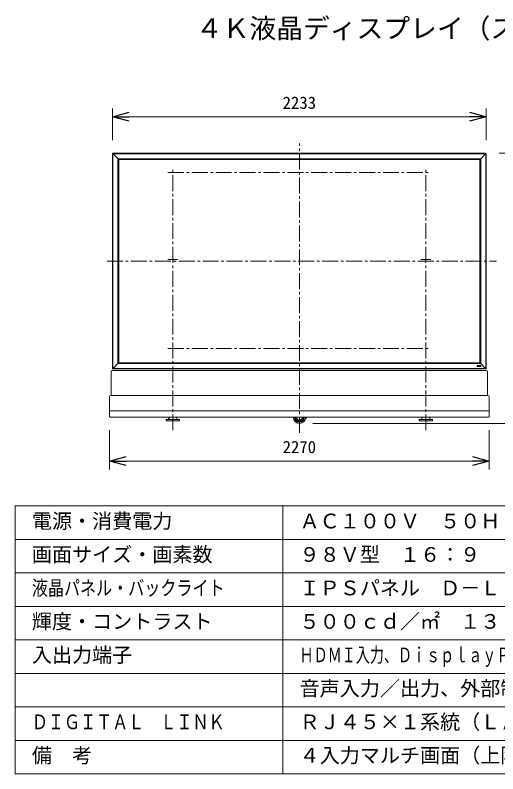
# Model space of a CAD drawing. Units: millimetres, scale not verified. Extents: x -62 to 62, y -56 to 57.
# Drawn here: x -62.5 to 9.6, y -56.5 to 56.8 of the extents above; entities that cross this region are included whole.
import ezdxf
from ezdxf.enums import TextEntityAlignment as Align

# ---------------------------------------------------------------- set-up
doc = ezdxf.new("R2010")
doc.units = ezdxf.units.MM
doc.header["$LTSCALE"] = 0.125
doc.linetypes.add('USER1', pattern=[28.575, 19.05, -3.175, 3.175, -3.175])
doc.layers.add('0-0_0', color=7, linetype='Continuous')
doc.layers.add('0-1_MOJI1', color=7, linetype='Continuous')
for name, color, linetype, lineweight in [('0-2_WAKU', 1, 'Continuous', 18), ('0-4_SUNPO', 3, 'Continuous', 18), ('0-5_GAIKEI', 1, 'Continuous', 18)]:
    doc.layers.add(name, color=color, linetype=linetype, lineweight=lineweight)
doc.styles.add('ＭＳ ゴシック', font='')
doc.styles.get('ＭＳ ゴシック').set_extended_font_data('MS Gothic')

# ---------------------------------------------------------------- blocks, each defined once
blk = doc.blocks.new('_Open30')
at = {"layer": '0-0_0'}
blk.add_line((0, 0), (-1, 0), dxfattribs=at)
blk.add_lwpolyline([(-1, 0.26795), (0, 0), (-1, -0.26795)], dxfattribs=at)
blk = doc.blocks.new('D1')
at = {"layer": '0-4_SUNPO'}
for p, q in [((145.0923, 308.3168), (145.0923, 302.469)), ((201.8423, 308.3168), (201.8423, 302.469)), ((147.5923, 303.719), (199.3423, 303.719))]:
    blk.add_line(p, q, dxfattribs=at)
at = {"layer": '0-4_SUNPO', "xscale": 2.5, "yscale": 2.5, "rotation": 180}
blk.add_blockref('_Open30', (145.0923, 303.719), dxfattribs=at)
at = {"layer": '0-4_SUNPO', "xscale": 2.5, "yscale": 2.5}
blk.add_blockref('_Open30', (201.8423, 303.719), dxfattribs=at)
at = {"layer": '0-4_SUNPO', "color": 7, "style": 'ＭＳ ゴシック'}
blk.add_text('2270', height=1.833, dxfattribs=at).set_placement((170.9673, 304.344), align=Align.BOTTOM_LEFT)
blk = doc.blocks.new('D5')
at = {"layer": '0-4_SUNPO'}
for p, q in [((203.3148, 349.6771), (220.868, 349.6771)), ((219.618, 347.1771), (219.618, 311.8371)), ((175.4673, 309.3371), (220.868, 309.3371))]:
    blk.add_line(p, q, dxfattribs=at)
at = {"layer": '0-4_SUNPO', "xscale": 2.5, "yscale": 2.5}
for p, rotation in [((219.618, 349.6771), 90), ((219.618, 309.3371), 270)]:
    blk.add_blockref('_Open30', p, dxfattribs=dict(at, rotation=rotation))
at = {"layer": '0-4_SUNPO', "color": 7, "style": 'ＭＳ ゴシック'}
blk.add_text('(1616)', height=1.833, rotation=90, dxfattribs=at).set_placement((218.993, 325.7571), align=Align.BOTTOM_LEFT)
blk = doc.blocks.new('D6')
at = {"layer": '0-4_SUNPO'}
for p, q in [((145.5573, 351.6242), (145.5573, 356.3899)), ((201.3773, 351.6242), (201.3773, 356.3899)), ((148.0573, 355.1399), (198.8773, 355.1399))]:
    blk.add_line(p, q, dxfattribs=at)
at = {"layer": '0-4_SUNPO', "xscale": 2.5, "yscale": 2.5, "rotation": 180}
blk.add_blockref('_Open30', (145.5573, 355.1399), dxfattribs=at)
at = {"layer": '0-4_SUNPO', "xscale": 2.5, "yscale": 2.5}
blk.add_blockref('_Open30', (201.3773, 355.1399), dxfattribs=at)
at = {"layer": '0-4_SUNPO', "color": 7, "style": 'ＭＳ ゴシック'}
blk.add_text('2233', height=1.833, dxfattribs=at).set_placement((170.9673, 355.7649), align=Align.BOTTOM_LEFT)

msp = doc.modelspace()

# ---------------------------------------------------------------- linework, layer by layer
at = {"layer": '0-2_WAKU', "color": 4}
for p, q in [((-62.5, -16.5), (62.5, -16.5)), ((-62.5, -56.5), (-62.5, -16.5)), ((-22.5, -56.5), (-22.5, -16.5)), ((-62.5, -56.5), (62.5, -56.5))]:
    msp.add_line(p, q, dxfattribs=at)
at = {"layer": '0-2_WAKU'}
for p, q in [((62.5, -21.5), (-62.5, -21.5)), ((62.5, -26.5), (-62.5, -26.5)), ((62.5, -31.5), (-62.5, -31.5)), ((-62.5, -36.5), (62.5, -36.5)), ((-62.5, -41.5), (62.5, -41.5)), ((-62.5, -46.5), (62.5, -46.5)), ((-62.5, -51.5), (62.5, -51.5))]:
    msp.add_line(p, q, dxfattribs=at)
at = {"layer": '0-5_GAIKEI', "color": 9, "linetype": 'USER1'}
for p, q in [((-20.0327, -5.5539), (-20.0327, 37.6478)), ((-38.9327, -5.1971), (-38.9327, 34.0796)), ((-1.1327, -5.1971), (-1.1327, 34.0796)), ((-39.6827, 33.3296), (-0.3827, 33.3296)), ((-48.7688, 20.0796), (9.4223, 20.0796)), ((-39.6827, 20.3296), (-38.1827, 20.3296)), ((-1.8827, 20.3296), (-0.3827, 20.3296)), ((-39.6827, 7.0046), (-0.3827, 7.0046))]:
    msp.add_line(p, q, dxfattribs=at)
at = {"layer": '0-5_GAIKEI', "color": 7}
for p, q in [((-47.9427, 4.0349), (-47.9427, 36.1242)), ((-47.9354, 36.1419), (-47.9125, 36.1648)), ((-47.8948, 36.1721), (-47.8802, 36.1721)), ((-47.8802, 36.1771), (7.8148, 36.1771)), ((7.8148, 36.1721), (7.8294, 36.1721)), ((7.8471, 36.1648), (7.87, 36.1419)), ((7.8773, 36.1242), (7.8773, 4.0349)), ((-48.1577, -0.0129), (-48.1577, 3.5371)), ((-47.9577, 3.7371), (7.8923, 3.7371)), ((-47.9239, 4.0058), (-47.9354, 4.0173)), ((-47.9125, 3.9944), (-47.9239, 4.0058)), ((-47.8802, 3.9871), (-47.8948, 3.9871)), ((7.8148, 3.9821), (-47.8802, 3.9821)), ((7.8294, 3.9871), (7.8148, 3.9871)), ((7.87, 4.0173), (7.8471, 3.9944)), ((8.0923, -0.0129), (8.0923, 3.5371)), ((-48.4077, -3.1129), (-48.4077, -0.2129)), ((8.1423, -0.0129), (-48.2077, -0.0129)), ((8.3423, -3.1129), (8.3423, -0.2129)), ((-48.4077, -2.2879), (8.3423, -2.2879)), ((8.2173, -3.2379), (-48.2827, -3.2379))]:
    msp.add_line(p, q, dxfattribs=at)
at = {"layer": '0-5_GAIKEI'}
for p, q in [((-47.9354, 36.1242), (-47.9427, 36.1242)), ((-47.9239, 36.1357), (-47.9354, 36.1242)), ((-47.9354, 36.1242), (-47.9354, 4.0349)), ((-47.9, 36.1117), (-47.9239, 36.1357)), ((-47.8948, 36.1648), (-47.9063, 36.1533)), ((-47.9063, 36.1533), (-47.8823, 36.1294)), ((-47.9, 4.0474), (-47.9, 36.1117)), ((-47.8743, 36.1117), (-47.9, 36.1117)), ((-47.8948, 36.1648), (-47.8948, 36.1721)), ((-47.8802, 36.1648), (-47.8948, 36.1648)), ((-47.8823, 36.1294), (-47.8798, 36.1294)), ((-47.8823, 4.0298), (-47.8823, 36.1294)), ((-47.8802, 36.1353), (-47.8802, 36.1771)), ((7.8148, 36.1698), (-47.8802, 36.1698)), ((-47.8802, 36.1344), (7.8148, 36.1344)), ((7.8112, 36.1167), (-47.8766, 36.1167)), ((-47.0577, 35.2921), (-47.8656, 36.0999)), ((-47.1352, 35.3696), (7.0698, 35.3696)), ((-47.1352, 4.7896), (-47.1352, 35.3696)), ((7.0648, 35.3646), (-47.1302, 35.3646)), ((-47.1302, 35.3646), (-47.1302, 4.7946)), ((7.0523, 35.3521), (-47.1177, 35.3521)), ((-47.1177, 35.3521), (-47.1177, 4.8071)), ((-47.0702, 35.3046), (7.0048, 35.3046)), ((-47.0702, 4.8546), (-47.0702, 35.3046)), ((-47.0577, 35.2921), (6.9923, 35.2921)), ((-47.0577, 4.8671), (-47.0577, 35.2921)), ((-47.0177, 35.2596), (-47.0177, 4.8996)), ((6.9523, 35.2596), (-47.0177, 35.2596)), ((6.9523, 4.8996), (6.9523, 35.2596)), ((6.9923, 35.2921), (7.0048, 35.3046)), ((6.9923, 35.2921), (6.9923, 4.8671)), ((7.8002, 36.0999), (7.0048, 35.3046)), ((7.0048, 35.3046), (7.0048, 4.8546)), ((7.0523, 4.8071), (7.0523, 35.3521)), ((7.0648, 4.7946), (7.0648, 35.3646)), ((7.0698, 35.3696), (7.0698, 4.7896)), ((7.8346, 36.1117), (7.8089, 36.1117)), ((7.8145, 36.1294), (7.8169, 36.1294)), ((7.8148, 36.1771), (7.8148, 36.1353)), ((7.8294, 36.1648), (7.8148, 36.1648)), ((7.8169, 36.1294), (7.8409, 36.1533)), ((7.8169, 36.1294), (7.8169, 4.0298)), ((7.8294, 36.1721), (7.8294, 36.1648)), ((7.8409, 36.1533), (7.8294, 36.1648)), ((7.87, 36.1242), (7.8586, 36.1357)), ((7.87, 4.0349), (7.87, 36.1242)), ((7.8773, 36.1242), (7.87, 36.1242)), ((-47.8656, 4.0592), (-47.0577, 4.8671)), ((7.0698, 4.7896), (-47.1352, 4.7896)), ((-47.1302, 4.7946), (7.0648, 4.7946)), ((-47.1177, 4.8071), (7.0523, 4.8071)), ((7.0048, 4.8546), (-47.0702, 4.8546)), ((6.9923, 4.8671), (-47.0577, 4.8671)), ((-47.0177, 4.8996), (6.9523, 4.8996)), ((7.8002, 4.0592), (6.9923, 4.8671)), ((-47.9427, 4.0349), (-47.9354, 4.0349)), ((-47.9354, 4.0349), (-47.9239, 4.0235)), ((-47.9239, 4.0235), (-47.9, 4.0474)), ((-47.8823, 4.0298), (-47.9063, 4.0058)), ((-47.9063, 4.0058), (-47.8948, 3.9944)), ((-47.9, 4.0474), (-47.8743, 4.0474)), ((-47.8948, 3.9944), (-47.8802, 3.9944)), ((-47.8948, 3.9871), (-47.8948, 3.9944)), ((-47.8798, 4.0298), (-47.8823, 4.0298)), ((7.8148, 4.0248), (-47.8802, 4.0248)), ((-47.8802, 3.9821), (-47.8802, 4.0239)), ((-47.8802, 3.9894), (7.8148, 3.9894)), ((-47.8766, 4.0424), (7.8112, 4.0424)), ((6.5347, 4.3508), (6.5347, 4.4508)), ((6.5597, 4.4758), (7.0597, 4.4758)), ((7.0597, 4.3258), (6.5597, 4.3258)), ((7.0847, 4.4508), (7.0847, 4.3508)), ((7.8089, 4.0474), (7.8346, 4.0474)), ((7.8148, 3.9821), (7.8148, 4.0239)), ((7.8148, 3.9944), (7.8294, 3.9944)), ((7.8294, 3.9944), (7.8409, 4.0058)), ((7.8294, 3.9944), (7.8294, 3.9871)), ((7.8346, 4.0474), (7.8586, 4.0235)), ((7.8586, 4.0235), (7.87, 4.0349)), ((7.87, 4.0349), (7.8773, 4.0349)), ((-39.4146, -3.2379), (-39.6313, -3.5954)), ((-38.2341, -3.5954), (-38.4508, -3.2379)), ((-19.0573, -3.3902), (-19.0325, -3.3946)), ((-1.8313, -3.5954), (-1.6146, -3.2379)), ((-0.6508, -3.2379), (-0.4341, -3.5954)), ((-39.9327, -3.5954), (-39.9327, -3.7954)), ((-39.9327, -3.5954), (-37.9327, -3.5954)), ((-39.9327, -3.7954), (-37.9327, -3.7954)), ((-37.9327, -3.5954), (-37.9327, -3.7954)), ((-2.1327, -3.5954), (-2.1327, -3.7954)), ((-0.1327, -3.5954), (-2.1327, -3.5954)), ((-0.1327, -3.7954), (-2.1327, -3.7954)), ((-0.1327, -3.5954), (-0.1327, -3.7954))]:
    msp.add_line(p, q, dxfattribs=at)
for points in [[(-47.8802, 36.1344), (-47.8802, 36.134), (-47.8802, 36.1336), (-47.8801, 36.1331), (-47.8801, 36.1327), (-47.8801, 36.1323), (-47.8801, 36.1318), (-47.88, 36.1314), (-47.88, 36.1309), (-47.88, 36.1304), (-47.8799, 36.1299), (-47.8799, 36.1294), (-47.8798, 36.1289), (-47.8797, 36.1285), (-47.8797, 36.1279), (-47.8796, 36.1274), (-47.8795, 36.1269), (-47.8794, 36.1264), (-47.8793, 36.1259), (-47.8792, 36.1254), (-47.8791, 36.1248), (-47.879, 36.1243), (-47.8788, 36.1238), (-47.8787, 36.1232), (-47.8786, 36.1227), (-47.8784, 36.1221), (-47.8783, 36.1216), (-47.8781, 36.1211), (-47.878, 36.1205), (-47.8778, 36.12), (-47.8776, 36.1194), (-47.8774, 36.1189), (-47.8772, 36.1183), (-47.877, 36.1178), (-47.8768, 36.1173), (-47.8766, 36.1167)], [(-47.8743, 36.1117), (-47.8746, 36.1122), (-47.8748, 36.1128), (-47.8751, 36.1133), (-47.8753, 36.1138), (-47.8756, 36.1143), (-47.8758, 36.1149), (-47.8761, 36.1154), (-47.8763, 36.1159), (-47.8765, 36.1165), (-47.8767, 36.117), (-47.8769, 36.1176), (-47.8771, 36.1181), (-47.8773, 36.1186), (-47.8775, 36.1192), (-47.8777, 36.1197), (-47.8779, 36.1202), (-47.878, 36.1207), (-47.8782, 36.1213), (-47.8783, 36.1218), (-47.8785, 36.1223), (-47.8786, 36.1228), (-47.8787, 36.1233), (-47.8789, 36.1238), (-47.879, 36.1243), (-47.8791, 36.1248), (-47.8792, 36.1253), (-47.8793, 36.1258), (-47.8794, 36.1263), (-47.8795, 36.1267), (-47.8795, 36.1272), (-47.8796, 36.1277), (-47.8797, 36.1281), (-47.8797, 36.1286), (-47.8798, 36.129), (-47.8798, 36.1294)], [(7.8145, 36.1294), (7.8144, 36.129), (7.8143, 36.1286), (7.8143, 36.1281), (7.8142, 36.1277), (7.8141, 36.1272), (7.8141, 36.1268), (7.814, 36.1263), (7.8139, 36.1258), (7.8138, 36.1253), (7.8137, 36.1248), (7.8136, 36.1244), (7.8135, 36.1239), (7.8134, 36.1234), (7.8132, 36.1228), (7.8131, 36.1223), (7.813, 36.1218), (7.8128, 36.1213), (7.8126, 36.1208), (7.8125, 36.1202), (7.8123, 36.1197), (7.8121, 36.1192), (7.8119, 36.1186), (7.8118, 36.1181), (7.8116, 36.1176), (7.8114, 36.117), (7.8111, 36.1165), (7.8109, 36.116), (7.8107, 36.1154), (7.8105, 36.1149), (7.8102, 36.1144), (7.81, 36.1138), (7.8097, 36.1133), (7.8094, 36.1128), (7.8092, 36.1122), (7.8089, 36.1117)], [(7.8112, 36.1167), (7.8114, 36.1173), (7.8116, 36.1178), (7.8118, 36.1183), (7.812, 36.1189), (7.8122, 36.1194), (7.8124, 36.12), (7.8126, 36.1205), (7.8127, 36.121), (7.8129, 36.1216), (7.813, 36.1221), (7.8132, 36.1227), (7.8133, 36.1232), (7.8134, 36.1237), (7.8136, 36.1243), (7.8137, 36.1248), (7.8138, 36.1253), (7.8139, 36.1259), (7.814, 36.1264), (7.8141, 36.1269), (7.8142, 36.1274), (7.8143, 36.1279), (7.8143, 36.1284), (7.8144, 36.1289), (7.8145, 36.1294), (7.8145, 36.1299), (7.8146, 36.1304), (7.8146, 36.1309), (7.8146, 36.1313), (7.8147, 36.1318), (7.8147, 36.1323), (7.8147, 36.1327), (7.8148, 36.1331), (7.8148, 36.1336), (7.8148, 36.134), (7.8148, 36.1344)], [(7.8586, 36.1357), (7.8346, 36.1117), (7.8346, 4.0474)], [(-47.8766, 4.0424), (-47.8768, 4.0419), (-47.877, 4.0414), (-47.8772, 4.0408), (-47.8774, 4.0403), (-47.8776, 4.0398), (-47.8778, 4.0392), (-47.878, 4.0387), (-47.8781, 4.0381), (-47.8783, 4.0376), (-47.8784, 4.037), (-47.8786, 4.0365), (-47.8787, 4.036), (-47.8788, 4.0354), (-47.879, 4.0349), (-47.8791, 4.0344), (-47.8792, 4.0338), (-47.8793, 4.0333), (-47.8794, 4.0328), (-47.8795, 4.0323), (-47.8796, 4.0318), (-47.8796, 4.0312), (-47.8797, 4.0307), (-47.8798, 4.0302), (-47.8798, 4.0297), (-47.8799, 4.0292), (-47.88, 4.0288), (-47.88, 4.0283), (-47.88, 4.0278), (-47.8801, 4.0274), (-47.8801, 4.0269), (-47.8801, 4.0265), (-47.8801, 4.026), (-47.8802, 4.0256), (-47.8802, 4.0252), (-47.8802, 4.0248)], [(-47.8798, 4.0298), (-47.8798, 4.0302), (-47.8797, 4.0306), (-47.8797, 4.031), (-47.8796, 4.0315), (-47.8795, 4.0319), (-47.8795, 4.0324), (-47.8794, 4.0329), (-47.8793, 4.0333), (-47.8792, 4.0338), (-47.8791, 4.0343), (-47.879, 4.0348), (-47.8789, 4.0353), (-47.8787, 4.0358), (-47.8786, 4.0363), (-47.8785, 4.0368), (-47.8783, 4.0373), (-47.8782, 4.0379), (-47.878, 4.0384), (-47.8779, 4.0389), (-47.8777, 4.0395), (-47.8775, 4.04), (-47.8773, 4.0405), (-47.8771, 4.0411), (-47.8769, 4.0416), (-47.8767, 4.0421), (-47.8765, 4.0427), (-47.8763, 4.0432), (-47.8761, 4.0437), (-47.8758, 4.0443), (-47.8756, 4.0448), (-47.8754, 4.0453), (-47.8751, 4.0459), (-47.8748, 4.0464), (-47.8746, 4.0469), (-47.8743, 4.0474)], [(7.8089, 4.0474), (7.8092, 4.0469), (7.8094, 4.0464), (7.8097, 4.0459), (7.81, 4.0453), (7.8102, 4.0448), (7.8104, 4.0443), (7.8107, 4.0437), (7.8109, 4.0432), (7.8111, 4.0427), (7.8113, 4.0421), (7.8116, 4.0416), (7.8118, 4.0411), (7.8119, 4.0405), (7.8121, 4.04), (7.8123, 4.0395), (7.8125, 4.039), (7.8126, 4.0384), (7.8128, 4.0379), (7.8129, 4.0374), (7.8131, 4.0369), (7.8132, 4.0363), (7.8134, 4.0358), (7.8135, 4.0353), (7.8136, 4.0348), (7.8137, 4.0343), (7.8138, 4.0338), (7.8139, 4.0334), (7.814, 4.0329), (7.8141, 4.0324), (7.8141, 4.032), (7.8142, 4.0315), (7.8143, 4.031), (7.8143, 4.0306), (7.8144, 4.0302), (7.8145, 4.0298)], [(7.8148, 4.0248), (7.8148, 4.0252), (7.8148, 4.0256), (7.8148, 4.026), (7.8147, 4.0264), (7.8147, 4.0269), (7.8147, 4.0273), (7.8146, 4.0278), (7.8146, 4.0283), (7.8146, 4.0288), (7.8145, 4.0292), (7.8145, 4.0297), (7.8144, 4.0302), (7.8143, 4.0307), (7.8143, 4.0312), (7.8142, 4.0317), (7.8141, 4.0322), (7.814, 4.0328), (7.8139, 4.0333), (7.8138, 4.0338), (7.8137, 4.0343), (7.8136, 4.0349), (7.8135, 4.0354), (7.8133, 4.0359), (7.8132, 4.0365), (7.813, 4.037), (7.8129, 4.0376), (7.8127, 4.0381), (7.8126, 4.0387), (7.8124, 4.0392), (7.8122, 4.0397), (7.812, 4.0403), (7.8118, 4.0408), (7.8116, 4.0414), (7.8114, 4.0419), (7.8112, 4.0424)], [(7.8409, 4.0058), (7.8169, 4.0298), (7.8145, 4.0298)]]:
    msp.add_lwpolyline(points, dxfattribs=at)
at = {"layer": '0-5_GAIKEI', "color": 7}
for centre, radius, start, end in [((-47.9177, 36.1242), 0.025, 135, 180), ((-47.8948, 36.1471), 0.025, 90, 135), ((7.8294, 36.1471), 0.025, 45, 90), ((7.8523, 36.1242), 0.025, 0, 45), ((-47.9577, 3.5371), 0.2, 90, 180), ((-47.9177, 4.0349), 0.025, 180, 225), ((-47.8948, 4.0121), 0.025, 225, 270), ((7.8294, 4.0121), 0.025, 270, 315), ((7.8523, 4.0349), 0.025, 315, 0), ((7.8923, 3.5371), 0.2, 0, 90), ((-48.2077, -0.2129), 0.2, 90, 180), ((8.1423, -0.2129), 0.2, 0, 90), ((-48.2827, -3.1129), 0.125, 180, 270), ((8.2173, -3.1129), 0.125, 270, 0)]:
    msp.add_arc(centre, radius, start, end, dxfattribs=at)
at = {"layer": '0-5_GAIKEI'}
for centre, radius, start, end in [((-47.8302, 36.1353), 0.05, 181.0182, 186.76324), ((-47.8302, 36.1353), 0.05, 201.79707, 225), ((-47.8302, 36.1353), 0.05, 208.12004, 225), ((-47.0327, 35.2671), 0.025, 90, 180), ((6.9673, 35.2671), 0.025, 0, 90), ((7.7648, 36.1353), 0.05, 315, 338.20293), ((7.7648, 36.1353), 0.05, 315, 331.87996), ((7.7648, 36.1353), 0.05, 353.23676, 358.9818), ((-47.0327, 4.8921), 0.025, 180, 270), ((6.9673, 4.8921), 0.025, 270, 0), ((-47.8302, 4.0239), 0.05, 173.23676, 178.9818), ((-47.8302, 4.0239), 0.05, 135, 158.20293), ((-47.8302, 4.0239), 0.05, 135, 151.87996), ((6.5597, 4.4508), 0.025, 90, 180), ((6.5597, 4.3508), 0.025, 180, 270), ((7.0597, 4.4508), 0.025, 0, 90), ((7.0597, 4.3508), 0.025, 270, 0), ((7.7648, 4.0239), 0.05, 28.12004, 45), ((7.7648, 4.0239), 0.05, 21.79707, 45), ((7.7648, 4.0239), 0.05, 1.0182, 6.76324), ((-20.0327, -3.2254), 0.9375, 181.98665, 358.01335), ((-20.0327, -3.2254), 0.75, 182.4836, 357.5164), ((-20.0327, -3.2254), 0.7, 182.66112, 357.33888), ((-20.0327, -3.2254), 0.575, 183.24018, 356.75982), ((-20.0327, -3.2254), 0.4425, 184.21196, 355.78804), ((-17.8444, -3.1217), 1.25, 186.25419, 191.9463), ((-19.0551, -3.3779), 0.0125, 191.9463, 260), ((-19.026, -3.3577), 0.0375, 260, 3.25341), ((-16.9918, -3.242), 2, 180.45548, 183.25341)]:
    msp.add_arc(centre, radius, start, end, dxfattribs=at)
for centre, major_axis, ratio, start_param, end_param in [((-47.9177, 36.1242), (0.0177, -0.0177), 0.57735, 3.14159265, 4.1887902), ((-47.9063, 36.1357), (0.0177, -0.0177), 0.57735, 3.14159265, 4.1887902), ((-47.9063, 36.1357), (0.0177, -0.0177), 0.57735, 2.0943951, 3.14159265), ((-47.9063, 36.1357), (-0.0177, -0.0177), 0.57735, 4.1887902, 5.23598776), ((-47.8948, 36.1471), (0.0177, -0.0177), 0.57735, 2.0943951, 3.14159265), ((-47.8823, 36.1117), (-0.0177, -0.0177), 0.57735, 4.1887902, 5.23598776), ((-47.8302, 36.1353), (-0.0005, 0.05), 0.999888, 1.56155354, 1.57932343), ((7.7648, 36.1353), (0.0005, 0.05), 0.999887, 4.7038549, 4.7216248), ((7.8169, 36.1117), (-0.0177, 0.0177), 0.57735, 4.1887902, 5.23598776), ((7.8294, 36.1471), (0.0177, 0.0177), 0.57735, 0, 1.04719755), ((7.8409, 36.1357), (0.0177, 0.0177), 0.57735, 0, 1.04719755), ((7.8409, 36.1357), (-0.0177, 0.0177), 0.57735, 4.1887902, 5.23598776), ((7.8409, 36.1357), (0.0177, 0.0177), 0.57735, 5.23598776, 6.28318531), ((7.8523, 36.1242), (0.0177, 0.0177), 0.57735, 5.23598776, 6.28318531), ((-47.9177, 4.0349), (-0.0177, -0.0177), 0.57735, 5.23598776, 6.28318531), ((-47.9063, 4.0235), (-0.0177, -0.0177), 0.57735, 5.23598776, 6.28318531), ((-47.9063, 4.0235), (0.0177, -0.0177), 0.57735, 4.1887902, 5.23598776), ((-47.9063, 4.0235), (-0.0177, -0.0177), 0.57735, 0, 1.04719755), ((-47.8948, 4.0121), (-0.0177, -0.0177), 0.57735, 0, 1.04719755), ((-47.8823, 4.0474), (0.0177, -0.0177), 0.57735, 4.1887902, 5.23598776), ((-47.8302, 4.0239), (0.0005, 0.05), 0.999887, 1.56226225, 1.58003215), ((7.7648, 4.0239), (-0.0005, 0.05), 0.999888, 4.7031462, 4.72091608), ((7.8169, 4.0474), (0.0177, 0.0177), 0.57735, 4.1887902, 5.23598776), ((7.8294, 4.0121), (-0.0177, 0.0177), 0.57735, 2.0943951, 3.14159265), ((7.8409, 4.0235), (0.0177, 0.0177), 0.57735, 4.1887902, 5.23598776), ((7.8409, 4.0235), (-0.0177, 0.0177), 0.57735, 2.0943951, 3.14159265), ((7.8409, 4.0235), (-0.0177, 0.0177), 0.57735, 3.14159265, 4.1887902), ((7.8523, 4.0349), (-0.0177, 0.0177), 0.57735, 3.14159265, 4.1887902)]:
    msp.add_ellipse(centre, major_axis=major_axis, ratio=ratio, start_param=start_param, end_param=end_param, dxfattribs=at)

# ---------------------------------------------------------------- block references
at = {"layer": '0-4_SUNPO'}
for name in ['D6', 'D5', 'D1']:
    msp.add_blockref(name, (-193.5, -313.5), dxfattribs=at)

# ---------------------------------------------------------------- texts
at = {"layer": '0-1_MOJI1', "style": 'ＭＳ ゴシック'}
for s, height, p in [('４Ｋ液晶ディスプレイ（スタンド付）', 2.933, (-35.5, 52.5)), ('電源・消費電力', 2.199, (-60, -20.5)), ('ＡＣ１００Ｖ\u3000５０Ｈｚ／６０Ｈｚ\u3000６５０Ｗ', 2.199, (-20, -20.5)), ('画面サイズ・画素数', 2.199, (-60, -25.5)), ('９８Ｖ型\u3000１６：９\u3000３８４０×２１６０画素', 2.199, (-20, -25.5)), ('ＩＰＳパネル\u3000Ｄ－ＬＥＤ', 2.199, (-20, -30.5)), ('輝度・コントラスト', 2.199, (-60, -35.5)), ('５００ｃｄ／㎡\u3000１３００：１', 2.199, (-20, -35.5)), ('入出力端子', 2.199, (-60, -40.5)), ('音声入力／出力、外部制御端子、ＳＬＯＴ\u3000ＮＸ', 2.199, (-20, -45.5)), ('ＲＪ４５×１系統（ＬＡＮと共用）', 2.199, (-20, -50.5)), ('備\u3000考', 2.199, (-60, -55.5)), ('４入力マルチ画面（上限ＦＨＤ）', 2.199, (-20, -55.5))]:
    msp.add_text(s, height=height, dxfattribs=at).set_placement(p, align=Align.BOTTOM_LEFT)
for s, width, p in [('液晶パネル・バックライト', 0.8, (-60, -30.5)), ('ＨＤＭＩ入力、ＤｉｓｐｌａｙＰｏｒｔ入力、ＤＶＩ－Ｄ入力、ＰＣ入力、', 0.7, (-20, -40.5)), ('ＤＩＧＩＴＡＬ\u3000ＬＩＮＫ', 0.8, (-60, -50.5))]:
    msp.add_text(s, height=2.199, dxfattribs=dict(at, width=width)).set_placement(p, align=Align.BOTTOM_LEFT)

doc.saveas('drawing.dxf')
